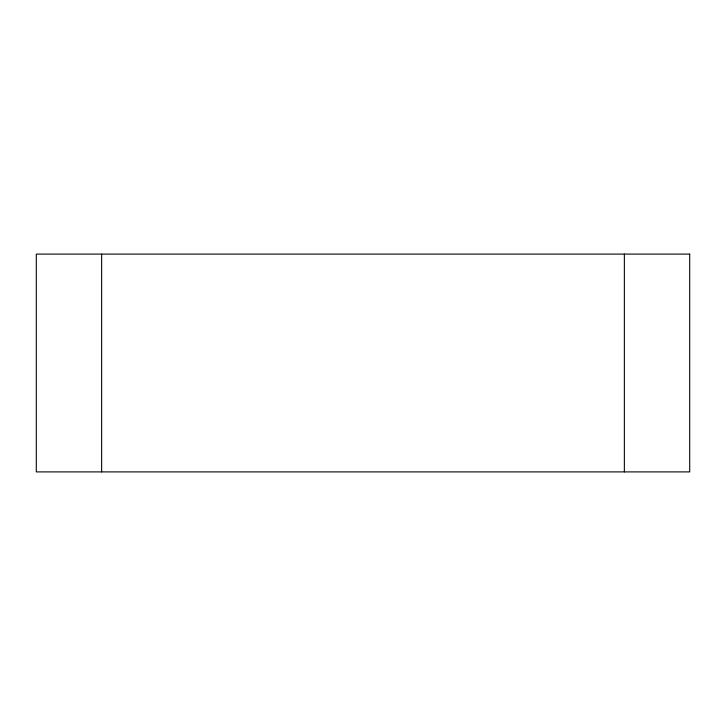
<?xml version="1.0" encoding="UTF-8"?>
<svg xmlns="http://www.w3.org/2000/svg" width="726" height="726" viewBox="0 0 726 726"><rect width="100%" height="100%" fill="white"/><g stroke="black" fill="none" stroke-linecap="round" stroke-linejoin="round"><path stroke-width="1.09" d="M624.36 254.1L624.36 471.9M101.64 254.1L101.64 471.9M689.7 254.1L36.3 254.1L36.3 471.9L689.7 471.9L689.7 254.1"/></g></svg>
